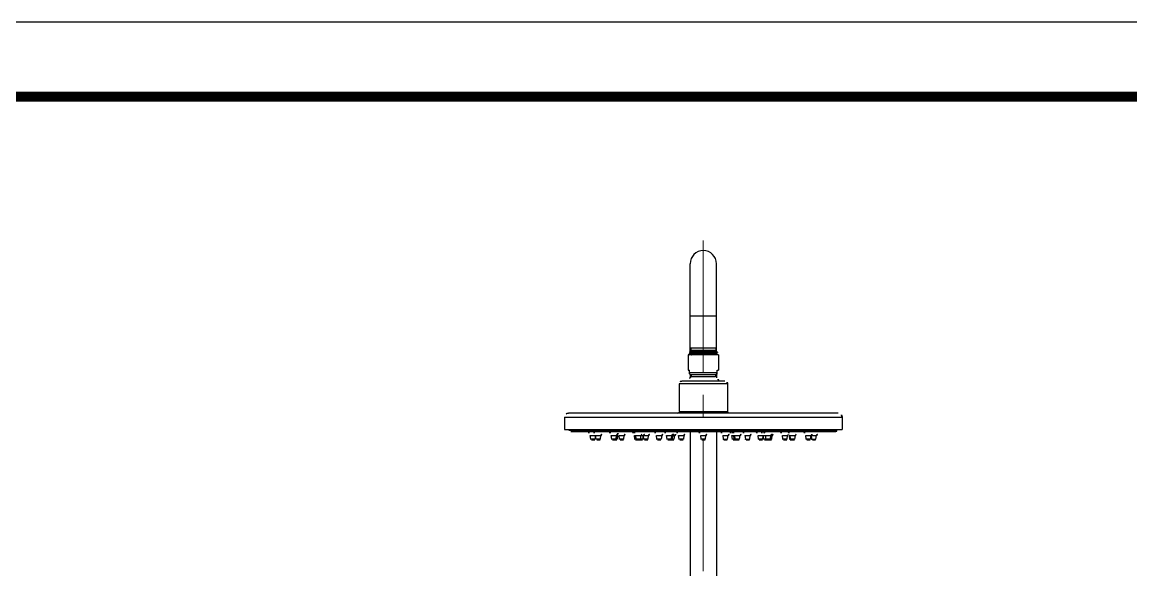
# Model space of a CAD drawing. Extents: x 16296660632 to 16296678186, y -37409619871 to -37409616409.
# Drawn here: x 16296675812 to 16296676610, y -37409616804 to -37409616409 of the extents above; entities that cross this region are included whole.
import ezdxf

# ---------------------------------------------------------------- set-up
doc = ezdxf.new("R2010")
doc.units = 0
doc.header["$LTSCALE"] = 10
doc.header["$MEASUREMENT"] = 0
doc.linetypes.add('CENTER2', pattern=[28.575, 19.05, -3.175, 3.175, -3.175])
doc.layers.get('0').update_dxf_attribs({"linetype": 'CONTINUOUS'})
doc.layers.add('Cneter', color=1, linetype='CENTER2', lineweight=13)

msp = doc.modelspace()

# ---------------------------------------------------------------- linework, layer by layer
at = {"ltscale": 0.5}
for p, q in [((16296676292.891911, -37409616646.055267), (16296676292.891911, -37409616583.005272)), ((16296676311.891911, -37409616646.445953), (16296676311.891911, -37409616583.005272)), ((16296676292.891911, -37409616620.505272), (16296676311.891911, -37409616620.505272)), ((16296676292.89518, -37409616643.555267), (16296676311.888639, -37409616643.555267)), ((16296676293.391911, -37409616643.555267), (16296676293.391911, -37409616645.555267)), ((16296676311.391911, -37409616643.555267), (16296676311.391911, -37409616645.555267)), ((16296676313.391911, -37409616648.555267), (16296676291.391911, -37409616648.555267)), ((16296676291.391911, -37409616648.555267), (16296676291.391911, -37409616659.755272)), ((16296676292.141911, -37409616647.786438), (16296676292.1539, -37409616647.772583)), ((16296676292.141911, -37409616647.786438), (16296676292.141911, -37409616648.086441)), ((16296676293.15423, -37409616647.194298), (16296676292.1539, -37409616647.772583)), ((16296676292.1539, -37409616648.100304), (16296676292.940941, -37409616648.555267)), ((16296676293.391911, -37409616645.555267), (16296676292.47084, -37409616646.476349)), ((16296676292.47084, -37409616646.476349), (16296676292.47414, -37409616646.485413)), ((16296676292.47414, -37409616646.485413), (16296676293.15423, -37409616646.878593)), ((16296676292.891911, -37409616646.726929), (16296676292.891911, -37409616647.345947)), ((16296676311.391911, -37409616645.555267), (16296676293.391911, -37409616645.555267)), ((16296676311.391911, -37409616645.555267), (16296676311.742411, -37409616645.905769)), ((16296676311.629589, -37409616645.978577), (16296676311.738899, -37409616645.91539)), ((16296676312.629919, -37409616646.872581), (16296676311.629589, -37409616646.294296)), ((16296676311.629589, -37409616647.778587), (16296676312.629919, -37409616647.200287)), ((16296676312.426979, -37409616648.555267), (16296676311.629589, -37409616648.094292)), ((16296676311.738899, -37409616645.91539), (16296676311.742399, -37409616645.905762)), ((16296676311.891911, -37409616647.62693), (16296676311.891911, -37409616648.245956)), ((16296676312.641911, -37409616646.886436), (16296676312.629919, -37409616646.872581)), ((16296676312.641911, -37409616647.18644), (16296676312.629919, -37409616647.200287)), ((16296676312.641911, -37409616646.886436), (16296676312.641911, -37409616647.18644)), ((16296676313.391911, -37409616648.555267), (16296676313.391911, -37409616659.755272)), ((16296676291.391911, -37409616659.755272), (16296676292.391911, -37409616659.755272)), ((16296676292.391911, -37409616662.221939), (16296676292.391911, -37409616659.755272)), ((16296676312.391911, -37409616659.755272), (16296676313.391911, -37409616659.755272)), ((16296676312.391911, -37409616662.221939), (16296676312.391911, -37409616659.755272)), ((16296676317.891911, -37409616667.555267), (16296676286.891911, -37409616667.555267)), ((16296676312.391911, -37409616661.555267), (16296676292.391911, -37409616661.555267)), ((16296676292.391911, -37409616662.221939), (16296676293.641911, -37409616663.055267)), ((16296676292.891911, -37409616662.555267), (16296676292.891911, -37409616665.094337)), ((16296676311.141911, -37409616663.055267), (16296676293.641911, -37409616663.055267)), ((16296676293.641911, -37409616663.055267), (16296676293.641911, -37409616664.555267)), ((16296676311.141911, -37409616664.555267), (16296676293.641911, -37409616664.555267)), ((16296676312.391911, -37409616662.221939), (16296676311.141911, -37409616663.055267)), ((16296676311.141911, -37409616663.055267), (16296676311.141911, -37409616664.555267)), ((16296676311.891911, -37409616662.555267), (16296676311.891911, -37409616665.094337)), ((16296676319.891911, -37409616669.555267), (16296676284.891911, -37409616669.555267)), ((16296676284.891911, -37409616669.555267), (16296676284.891911, -37409616689.555267)), ((16296676319.891911, -37409616669.555267), (16296676319.891911, -37409616689.555267)), ((16296676399.391911, -37409616690.555267), (16296676205.391911, -37409616690.555267)), ((16296676284.891911, -37409616689.555267), (16296676319.891911, -37409616689.555267)), ((16296676202.391911, -37409616693.555267), (16296676402.391911, -37409616693.555267)), ((16296676202.391911, -37409616693.555267), (16296676202.391911, -37409616702.35527)), ((16296676402.391911, -37409616693.555267), (16296676402.391911, -37409616702.35527)), ((16296676202.391911, -37409616702.35527), (16296676402.391911, -37409616702.35527)), ((16296676205.891911, -37409616702.35527), (16296676205.891911, -37409616702.85527)), ((16296676205.891911, -37409616702.85527), (16296676398.891911, -37409616702.85527)), ((16296676206.891911, -37409616703.85527), (16296676397.891911, -37409616703.85527)), ((16296676220.91444, -37409616706.655273), (16296676224.714439, -37409616706.655273)), ((16296676221.259689, -37409616709.41729), (16296676220.91444, -37409616706.655273)), ((16296676224.714439, -37409616706.655273), (16296676224.36919, -37409616709.41729)), ((16296676224.80924, -37409616706.655273), (16296676228.60924, -37409616706.655273)), ((16296676225.15449, -37409616709.41729), (16296676224.80924, -37409616706.655273)), ((16296676228.26399, -37409616709.41729), (16296676228.60924, -37409616706.655273)), ((16296676236.112379, -37409616706.655273), (16296676240.62993, -37409616706.655273)), ((16296676236.45764, -37409616709.41729), (16296676236.112379, -37409616706.655273)), ((16296676239.567129, -37409616709.41729), (16296676239.91238, -37409616706.655273)), ((16296676240.62993, -37409616706.655273), (16296676240.284679, -37409616709.41729)), ((16296676241.675911, -37409616706.655273), (16296676245.47591, -37409616706.655273)), ((16296676242.02117, -37409616709.41729), (16296676241.675911, -37409616706.655273)), ((16296676245.130659, -37409616709.41729), (16296676245.47591, -37409616706.655273)), ((16296676252.74543, -37409616706.655273), (16296676262.94224, -37409616706.655273)), ((16296676253.090679, -37409616709.41729), (16296676252.74543, -37409616706.655273)), ((16296676254.0627, -37409616709.41729), (16296676253.717449, -37409616706.655273)), ((16296676257.17219, -37409616709.41729), (16296676257.51745, -37409616706.655273)), ((16296676258.93084, -37409616709.41729), (16296676259.276091, -37409616706.655273)), ((16296676259.487499, -37409616709.41729), (16296676259.209169, -37409616707.190666)), ((16296676262.596991, -37409616709.41729), (16296676262.94224, -37409616706.655273)), ((16296676268.660919, -37409616706.655273), (16296676272.46092, -37409616706.655273)), ((16296676269.00617, -37409616709.41729), (16296676268.660919, -37409616706.655273)), ((16296676272.46092, -37409616706.655273), (16296676272.115669, -37409616709.41729)), ((16296676275.901119, -37409616706.655273), (16296676281.784, -37409616706.655273)), ((16296676276.24637, -37409616709.41729), (16296676275.901119, -37409616706.655273)), ((16296676279.355869, -37409616709.41729), (16296676279.70112, -37409616706.655273)), ((16296676279.58427, -37409616709.41729), (16296676279.929529, -37409616706.655273)), ((16296676280.07342, -37409616709.41729), (16296676280.418671, -37409616706.655273)), ((16296676281.438749, -37409616709.41729), (16296676281.784, -37409616706.655273)), ((16296676284.57642, -37409616706.655273), (16296676288.376419, -37409616706.655273)), ((16296676284.921671, -37409616709.41729), (16296676284.57642, -37409616706.655273)), ((16296676288.376419, -37409616706.655273), (16296676288.03116, -37409616709.41729)), ((16296676292.891911, -37409616703.85527), (16296676292.891911, -37409616830.705269)), ((16296676300.491911, -37409616706.655273), (16296676304.29191, -37409616706.655273)), ((16296676300.83716, -37409616709.41729), (16296676300.491911, -37409616706.655273)), ((16296676303.946659, -37409616709.41729), (16296676304.29191, -37409616706.655273)), ((16296676311.891911, -37409616703.85527), (16296676311.891911, -37409616830.705269)), ((16296676316.40741, -37409616706.655273), (16296676320.207411, -37409616706.655273)), ((16296676316.40741, -37409616706.655273), (16296676316.752661, -37409616709.41729)), ((16296676319.86215, -37409616709.41729), (16296676320.207411, -37409616706.655273)), ((16296676322.999821, -37409616706.655273), (16296676328.8827, -37409616706.655273)), ((16296676323.34507, -37409616709.41729), (16296676322.999821, -37409616706.655273)), ((16296676324.7104, -37409616709.41729), (16296676324.36515, -37409616706.655273)), ((16296676325.199551, -37409616709.41729), (16296676324.85429, -37409616706.655273)), ((16296676325.42795, -37409616709.41729), (16296676325.082701, -37409616706.655273)), ((16296676328.537451, -37409616709.41729), (16296676328.8827, -37409616706.655273)), ((16296676332.322901, -37409616706.655273), (16296676336.1229, -37409616706.655273)), ((16296676332.322901, -37409616706.655273), (16296676332.66815, -37409616709.41729)), ((16296676335.777651, -37409616709.41729), (16296676336.1229, -37409616706.655273)), ((16296676341.841579, -37409616706.655273), (16296676352.038389, -37409616706.655273)), ((16296676342.186831, -37409616709.41729), (16296676341.841579, -37409616706.655273)), ((16296676345.296329, -37409616709.41729), (16296676345.57465, -37409616707.190666)), ((16296676345.85298, -37409616709.41729), (16296676345.50773, -37409616706.655273)), ((16296676347.611629, -37409616709.41729), (16296676347.266371, -37409616706.655273)), ((16296676350.721121, -37409616709.41729), (16296676351.06638, -37409616706.655273)), ((16296676351.69314, -37409616709.41729), (16296676352.038389, -37409616706.655273)), ((16296676359.307911, -37409616706.655273), (16296676363.10791, -37409616706.655273)), ((16296676359.65316, -37409616709.41729), (16296676359.307911, -37409616706.655273)), ((16296676362.762659, -37409616709.41729), (16296676363.10791, -37409616706.655273)), ((16296676364.153891, -37409616706.655273), (16296676368.67144, -37409616706.655273)), ((16296676364.153891, -37409616706.655273), (16296676364.49914, -37409616709.41729)), ((16296676365.21669, -37409616709.41729), (16296676364.871441, -37409616706.655273)), ((16296676368.326191, -37409616709.41729), (16296676368.67144, -37409616706.655273)), ((16296676376.17458, -37409616706.655273), (16296676379.974581, -37409616706.655273)), ((16296676376.51984, -37409616709.41729), (16296676376.17458, -37409616706.655273)), ((16296676379.62933, -37409616709.41729), (16296676379.974581, -37409616706.655273)), ((16296676380.06938, -37409616706.655273), (16296676383.869381, -37409616706.655273)), ((16296676380.06938, -37409616706.655273), (16296676380.414631, -37409616709.41729)), ((16296676383.52413, -37409616709.41729), (16296676383.869381, -37409616706.655273)), ((16296676398.891911, -37409616702.35527), (16296676398.891911, -37409616702.85527)), ((16296676224.36919, -37409616709.41729), (16296676221.259689, -37409616709.41729)), ((16296676221.755831, -37409616709.85527), (16296676223.873051, -37409616709.85527)), ((16296676228.26399, -37409616709.41729), (16296676225.15449, -37409616709.41729)), ((16296676225.65086, -37409616709.85527), (16296676227.767611, -37409616709.85527)), ((16296676240.284679, -37409616709.41729), (16296676236.45764, -37409616709.41729)), ((16296676236.95443, -37409616709.85527), (16296676239.070339, -37409616709.85527)), ((16296676239.130541, -37409616709.85527), (16296676239.78854, -37409616709.85527)), ((16296676245.130659, -37409616709.41729), (16296676242.02117, -37409616709.41729)), ((16296676242.517321, -37409616709.85527), (16296676244.63451, -37409616709.85527)), ((16296676258.93084, -37409616709.41729), (16296676253.090679, -37409616709.41729)), ((16296676253.586821, -37409616709.85527), (16296676258.4347, -37409616709.85527)), ((16296676262.596991, -37409616709.41729), (16296676259.487499, -37409616709.41729)), ((16296676259.984091, -37409616709.85527), (16296676262.100401, -37409616709.85527)), ((16296676272.115669, -37409616709.41729), (16296676269.00617, -37409616709.41729)), ((16296676269.50231, -37409616709.85527), (16296676271.61953, -37409616709.85527)), ((16296676281.438749, -37409616709.41729), (16296676276.24637, -37409616709.41729)), ((16296676276.742781, -37409616709.85527), (16296676280.942579, -37409616709.85527)), ((16296676288.03116, -37409616709.41729), (16296676284.921671, -37409616709.41729)), ((16296676285.41781, -37409616709.85527), (16296676287.535021, -37409616709.85527)), ((16296676303.946659, -37409616709.41729), (16296676300.83716, -37409616709.41729)), ((16296676301.33333, -37409616709.85527), (16296676303.450491, -37409616709.85527)), ((16296676316.752661, -37409616709.41729), (16296676319.86215, -37409616709.41729)), ((16296676317.2488, -37409616709.85527), (16296676319.366011, -37409616709.85527)), ((16296676328.537451, -37409616709.41729), (16296676323.34507, -37409616709.41729)), ((16296676323.841209, -37409616709.85527), (16296676328.04092, -37409616709.85527)), ((16296676332.66815, -37409616709.41729), (16296676335.777651, -37409616709.41729)), ((16296676333.164289, -37409616709.85527), (16296676335.281509, -37409616709.85527)), ((16296676345.296329, -37409616709.41729), (16296676342.186831, -37409616709.41729)), ((16296676342.6833, -37409616709.85527), (16296676344.79986, -37409616709.85527)), ((16296676351.69314, -37409616709.41729), (16296676345.85298, -37409616709.41729)), ((16296676346.349131, -37409616709.85527), (16296676351.197001, -37409616709.85527)), ((16296676362.762659, -37409616709.41729), (16296676359.65316, -37409616709.41729)), ((16296676360.149309, -37409616709.85527), (16296676362.26651, -37409616709.85527)), ((16296676368.326191, -37409616709.41729), (16296676364.49914, -37409616709.41729)), ((16296676364.995279, -37409616709.85527), (16296676367.829571, -37409616709.85527)), ((16296676379.62933, -37409616709.41729), (16296676376.51984, -37409616709.41729)), ((16296676377.01627, -37409616709.85527), (16296676379.132891, -37409616709.85527)), ((16296676380.414631, -37409616709.41729), (16296676383.52413, -37409616709.41729)), ((16296676380.91077, -37409616709.85527), (16296676383.02799, -37409616709.85527))]:
    msp.add_line(p, q, dxfattribs=at)
msp.add_lwpolyline([(16296675034.855539, -37409618717.603394), (16296678185.69553, -37409618717.603394), (16296678185.69553, -37409616408.923378), (16296675034.855539, -37409616408.923378)], close=True, dxfattribs=at)
at = {"color": 5, "linetype": 'ByBlock', "lineweight": 200, "const_width": 7.26}
msp.add_lwpolyline([(16296675085.52157, -37409618618.747757), (16296678134.721569, -37409618618.747757), (16296678134.721569, -37409616462.527771), (16296675085.52157, -37409616462.527771)], close=True, dxfattribs=at)
at = {"ltscale": 0.5}
for points in [[(16296676293.154221, -37409616646.878578), (16296676293.16918, -37409616646.888687), (16296676293.2085, -37409616646.93148), (16296676293.24044, -37409616647.023193), (16296676293.21965, -37409616647.122383), (16296676293.17701, -37409616647.177719), (16296676293.15428, -37409616647.19426)], [(16296676311.629539, -37409616646.294273), (16296676311.60681, -37409616646.277718), (16296676311.564171, -37409616646.222366), (16296676311.543381, -37409616646.123199), (16296676311.575319, -37409616646.031479), (16296676311.614639, -37409616645.988701), (16296676311.629601, -37409616645.978577)], [(16296676311.629539, -37409616648.094261), (16296676311.60681, -37409616648.077721), (16296676311.564171, -37409616648.022377), (16296676311.543381, -37409616647.923187), (16296676311.575319, -37409616647.831482), (16296676311.614639, -37409616647.788696), (16296676311.629601, -37409616647.77858)]]:
    msp.add_lwpolyline(points, dxfattribs=at)
for centre, radius, start, end in [((16296676302.391911, -37409616583.005272), 9.5, 0, 180), ((16296676286.891911, -37409616669.555267), 2, 90, 180), ((16296676296.97436, -37409616670.37043), 6.702337, 119.815475285, 155.163599705), ((16296676307.80946, -37409616670.37043), 6.702337, 24.836400295, 60.184524715), ((16296676317.891911, -37409616669.555267), 2, 0, 90), ((16296676205.391911, -37409616693.555267), 3, 90, 180), ((16296676283.891911, -37409616689.555267), 1, 270, 0), ((16296676320.891911, -37409616689.555267), 1, 180, 270), ((16296676399.391911, -37409616693.555267), 3, 0, 90), ((16296676206.891911, -37409616702.85527), 1, 180, 270), ((16296676223.92808, -37409616703.85527), 4.113636, 180, 222.895491975), ((16296676227.82287, -37409616703.85527), 4.113636, 180, 222.895491975), ((16296676221.7008, -37409616703.85527), 4.113636, 317.104508025, 317.877759843), ((16296676225.5956, -37409616703.85527), 4.113636, 317.104508025, 0), ((16296676239.12602, -37409616703.85527), 4.113636, 180, 222.895491975), ((16296676236.89875, -37409616703.85527), 4.113636, 317.104508025, 0), ((16296676237.616301, -37409616703.85527), 4.113636, 317.104508025, 329.605987769), ((16296676244.68955, -37409616703.85527), 4.113636, 197.76643762, 222.895491975), ((16296676242.46228, -37409616703.85527), 4.113636, 317.104508025, 0), ((16296676255.75906, -37409616703.85527), 4.113636, 180, 222.895491975), ((16296676256.731079, -37409616703.85527), 4.113636, 180, 222.895491975), ((16296676254.503811, -37409616703.85527), 4.113636, 317.104508025, 0), ((16296676256.262461, -37409616703.85527), 4.113636, 317.104508025, 0), ((16296676259.92861, -37409616703.85527), 4.113636, 317.104508025, 0), ((16296676271.674561, -37409616703.85527), 4.113636, 180, 222.895491975), ((16296676269.44729, -37409616703.85527), 4.113636, 317.104508025, 0), ((16296676278.914761, -37409616703.85527), 4.113636, 180, 222.895491975), ((16296676276.687481, -37409616703.85527), 4.113636, 317.104508025, 0), ((16296676276.91589, -37409616703.85527), 4.113636, 317.104508025, 0), ((16296676277.405029, -37409616703.85527), 4.113636, 317.104508025, 0), ((16296676278.77037, -37409616703.85527), 4.113636, 317.104508025, 0), ((16296676287.59005, -37409616703.85527), 4.113636, 180, 222.895491975), ((16296676285.36278, -37409616703.85527), 4.113636, 317.104508025, 0), ((16296676303.50555, -37409616703.85527), 4.113636, 180, 222.895491975), ((16296676301.278271, -37409616703.85527), 4.113636, 317.104508025, 0), ((16296676319.42104, -37409616703.85527), 4.113636, 180, 222.895491975), ((16296676317.193769, -37409616703.85527), 4.113636, 317.104508025, 0), ((16296676326.013451, -37409616703.85527), 4.113636, 180, 222.895491975), ((16296676327.37879, -37409616703.85527), 4.113636, 180, 222.895491975), ((16296676327.867929, -37409616703.85527), 4.113636, 180, 222.895491975), ((16296676328.09634, -37409616703.85527), 4.113636, 180, 222.895491975), ((16296676325.86907, -37409616703.85527), 4.113636, 317.104508025, 0), ((16296676335.33654, -37409616703.85527), 4.113636, 180, 222.895491975), ((16296676333.109261, -37409616703.85527), 4.113636, 317.104508025, 0), ((16296676344.855221, -37409616703.85527), 4.113636, 180, 222.895491975), ((16296676348.52136, -37409616703.85527), 4.113636, 180, 222.895491975), ((16296676350.28001, -37409616703.85527), 4.113636, 180, 222.895491975), ((16296676348.05274, -37409616703.85527), 4.113636, 317.104508025, 0), ((16296676349.024759, -37409616703.85527), 4.113636, 317.104508025, 0), ((16296676362.321541, -37409616703.85527), 4.113636, 180, 222.895491975), ((16296676360.094271, -37409616703.85527), 4.113636, 317.104508025, 342.23356238), ((16296676367.167521, -37409616703.85527), 4.113636, 210.394012231, 222.895491975), ((16296676367.885071, -37409616703.85527), 4.113636, 180, 222.895491975), ((16296676365.657801, -37409616703.85527), 4.113636, 317.104508025, 0), ((16296676379.188219, -37409616703.85527), 4.113636, 180, 222.895491975), ((16296676376.960951, -37409616703.85527), 4.113636, 317.104508025, 0), ((16296676383.083019, -37409616703.85527), 4.113636, 222.122240157, 222.895491975), ((16296676380.855749, -37409616703.85527), 4.113636, 317.104508025, 0), ((16296676397.891911, -37409616702.85527), 1, 270, 0), ((16296676221.755831, -37409616709.35527), 0.5, 187.124813025, 270), ((16296676223.873051, -37409616709.35527), 0.5, 270, 352.875186975), ((16296676225.650631, -37409616709.35527), 0.5, 187.124813025, 270), ((16296676227.767851, -37409616709.35527), 0.5, 270, 352.875186975), ((16296676236.953779, -37409616709.35527), 0.5, 187.124813025, 270), ((16296676239.07099, -37409616709.35527), 0.5, 270, 352.875186975), ((16296676239.78854, -37409616709.35527), 0.5, 270, 352.875186975), ((16296676242.5173, -37409616709.35527), 0.5, 187.124813025, 270), ((16296676244.63452, -37409616709.35527), 0.5, 270, 352.875186975), ((16296676253.586821, -37409616709.35527), 0.5, 187.124813025, 270), ((16296676254.55884, -37409616709.35527), 0.5, 187.124813025, 270), ((16296676256.67606, -37409616709.35527), 0.5, 270, 352.875186975), ((16296676258.4347, -37409616709.35527), 0.5, 270, 352.875186975), ((16296676259.983629, -37409616709.35527), 0.5, 187.124813025, 270), ((16296676262.100849, -37409616709.35527), 0.5, 270, 352.875186975), ((16296676269.50231, -37409616709.35527), 0.5, 187.124813025, 270), ((16296676271.61953, -37409616709.35527), 0.5, 270, 352.875186975), ((16296676276.74251, -37409616709.35527), 0.5, 187.124813025, 270), ((16296676278.85973, -37409616709.35527), 0.5, 270, 352.875186975), ((16296676279.088131, -37409616709.35527), 0.5, 270, 352.875186975), ((16296676279.57728, -37409616709.35527), 0.5, 270, 352.875186975), ((16296676280.94261, -37409616709.35527), 0.5, 270, 352.875186975), ((16296676285.41781, -37409616709.35527), 0.5, 187.124813025, 270), ((16296676287.535021, -37409616709.35527), 0.5, 270, 352.875186975), ((16296676301.3333, -37409616709.35527), 0.5, 187.124813025, 270), ((16296676303.45052, -37409616709.35527), 0.5, 270, 352.875186975), ((16296676317.2488, -37409616709.35527), 0.5, 187.124813025, 270), ((16296676319.366011, -37409616709.35527), 0.5, 270, 352.875186975), ((16296676323.841209, -37409616709.35527), 0.5, 187.124813025, 270), ((16296676325.206539, -37409616709.35527), 0.5, 187.124813025, 270), ((16296676325.69569, -37409616709.35527), 0.5, 187.124813025, 270), ((16296676325.924089, -37409616709.35527), 0.5, 187.124813025, 270), ((16296676328.041309, -37409616709.35527), 0.5, 270, 352.875186975), ((16296676333.164289, -37409616709.35527), 0.5, 187.124813025, 270), ((16296676335.281509, -37409616709.35527), 0.5, 270, 352.875186975), ((16296676342.68297, -37409616709.35527), 0.5, 187.124813025, 270), ((16296676344.80019, -37409616709.35527), 0.5, 270, 352.875186975), ((16296676346.349119, -37409616709.35527), 0.5, 187.124813025, 270), ((16296676348.107771, -37409616709.35527), 0.5, 187.124813025, 270), ((16296676350.224979, -37409616709.35527), 0.5, 270, 352.875186975), ((16296676351.197001, -37409616709.35527), 0.5, 270, 352.875186975), ((16296676360.1493, -37409616709.35527), 0.5, 187.124813025, 270), ((16296676362.26652, -37409616709.35527), 0.5, 270, 352.875186975), ((16296676364.995279, -37409616709.35527), 0.5, 187.124813025, 270), ((16296676365.71283, -37409616709.35527), 0.5, 187.124813025, 270), ((16296676367.83005, -37409616709.35527), 0.5, 270, 352.875186975), ((16296676377.01597, -37409616709.35527), 0.5, 187.124813025, 270), ((16296676379.13319, -37409616709.35527), 0.5, 270, 352.875186975), ((16296676380.91077, -37409616709.35527), 0.5, 187.124813025, 270), ((16296676383.02799, -37409616709.35527), 0.5, 270, 352.875186975)]:
    msp.add_arc(centre, radius, start, end, dxfattribs=at)
for points, knots in [([(16296676312.613251, -37409616647.20787), (16296676312.59753, -37409616647.213753), (16296676312.55751, -37409616647.22393), (16296676312.48562, -37409616647.237137), (16296676312.390591, -37409616647.250473), (16296676312.21851, -37409616647.270126), (16296676311.947399, -37409616647.293533), (16296676311.556881, -37409616647.320297), (16296676311.082291, -37409616647.347229), (16296676310.52796, -37409616647.374313), (16296676309.89897, -37409616647.401466), (16296676309.20109, -37409616647.42868), (16296676308.440729, -37409616647.455917), (16296676307.32262, -37409616647.493301), (16296676305.82518, -37409616647.539192), (16296676303.947741, -37409616647.593048), (16296676302.013309, -37409616647.646957), (16296676300.092751, -37409616647.700859), (16296676298.532961, -37409616647.746552), (16296676297.34474, -37409616647.783691), (16296676296.51767, -37409616647.810966), (16296676295.744499, -37409616647.838226), (16296676295.032339, -37409616647.865448), (16296676294.387711, -37409616647.892616), (16296676293.81654, -37409616647.919708), (16296676293.324051, -37409616647.946701), (16296676292.96501, -37409616647.970154), (16296676292.72049, -37409616647.989418), (16296676292.57007, -37409616648.002983), (16296676292.442169, -37409616648.01651), (16296676292.33713, -37409616648.029877), (16296676292.254919, -37409616648.043266), (16296676292.20137, -37409616648.054741), (16296676292.169741, -37409616648.065033), (16296676292.153521, -37409616648.072029), (16296676292.14192, -37409616648.080406), (16296676292.141911, -37409616648.086441)], [0, 0, 0, 0, 0.0024550227, 0.0060189583, 0.0106981453, 0.0164890894, 0.0313579645, 0.0505038292, 0.0737557681, 0.1009032015, 0.1316998928, 0.1658639579, 0.2030824289, 0.2430152002, 0.3295372232, 0.4222648002, 0.5178044531, 0.6126597386, 0.7033593363, 0.7461042659, 0.7865847038, 0.824429012, 0.8592911405, 0.8908523039, 0.9188231133, 0.9429492204, 0.9630124599, 0.9714621543, 0.9788327806, 0.9851081828, 0.9902759792, 0.9943300245, 0.9972697119, 0.9983269665, 0.9991180672, 1, 1, 1, 1]), ([(16296676292.141911, -37409616648.086441), (16296676292.141911, -37409616648.087624), (16296676292.14349, -37409616648.093933), (16296676292.149481, -37409616648.097748), (16296676292.1539, -37409616648.100304)], [0, 0, 0, 0, 0.1879711207, 1, 1, 1, 1]), ([(16296676292.15391, -37409616647.772583), (16296676292.16501, -37409616647.766167), (16296676292.1971, -37409616647.755943), (16296676292.25695, -37409616647.742729), (16296676292.34057, -37409616647.729439), (16296676292.447439, -37409616647.715874), (16296676292.577551, -37409616647.702263), (16296676292.796391, -37409616647.682693), (16296676293.125351, -37409616647.659027), (16296676293.58427, -37409616647.631889), (16296676294.125401, -37409616647.604607), (16296676294.7437, -37409616647.577248), (16296676295.433399, -37409616647.549812), (16296676296.188061, -37409616647.522339), (16296676297.30328, -37409616647.484596), (16296676298.80253, -37409616647.438293), (16296676300.68788, -37409616647.384003), (16296676302.636709, -37409616647.329643), (16296676304.576429, -37409616647.275291), (16296676306.154289, -37409616647.229233), (16296676307.35788, -37409616647.191803), (16296676308.196581, -37409616647.164284), (16296676308.9811, -37409616647.136787), (16296676309.70409, -37409616647.109337), (16296676310.35882, -37409616647.081917), (16296676310.93918, -37409616647.054604), (16296676311.43976, -37409616647.027382), (16296676311.804779, -37409616647.003723), (16296676312.053419, -37409616646.984299), (16296676312.20639, -37409616646.970619), (16296676312.336479, -37409616646.95697), (16296676312.443319, -37409616646.943489), (16296676312.526939, -37409616646.929993), (16296676312.581409, -37409616646.918419), (16296676312.61359, -37409616646.908043), (16296676312.63007, -37409616646.900993), (16296676312.641899, -37409616646.89254), (16296676312.641911, -37409616646.886436)], [0, 0, 0, 0, 0.0018744333, 0.004862153, 0.0089819798, 0.0142341498, 0.0206117978, 0.0281012092, 0.0463504195, 0.0688182979, 0.0952995417, 0.1255489817, 0.1592849771, 0.1961941024, 0.235932833, 0.3223927965, 0.4154481221, 0.5116344259, 0.6073708726, 0.6990933491, 0.7423730741, 0.783388023, 0.8217552487, 0.8571177477, 0.889146536, 0.9175429991, 0.9420440955, 0.9624244558, 0.9710092031, 0.978498248, 0.9848744698, 0.9901258018, 0.9942451605, 0.9972312037, 0.9983048887, 0.9991078625, 1, 1, 1, 1]), ([(16296676302.391911, -37409616646.191063), (16296676301.754919, -37409616646.203056), (16296676300.50363, -37409616646.226562), (16296676298.96126, -37409616646.256439), (16296676297.77928, -37409616646.280663), (16296676296.952141, -37409616646.298447), (16296676296.1763, -37409616646.316208), (16296676295.459181, -37409616646.3339), (16296676294.80759, -37409616646.351532), (16296676294.227671, -37409616646.369087), (16296676293.79175, -37409616646.384216), (16296676293.482861, -37409616646.396507), (16296676293.282351, -37409616646.405296), (16296676293.10331, -37409616646.414078), (16296676292.94614, -37409616646.422821), (16296676292.811199, -37409616646.431534), (16296676292.698759, -37409616646.44017), (16296676292.609091, -37409616646.448738), (16296676292.548679, -37409616646.456253), (16296676292.51198, -37409616646.462624), (16296676292.492941, -37409616646.46685), (16296676292.482441, -37409616646.470154), (16296676292.47084, -37409616646.476349)], [0, 0, 0, 0, 0.192669158, 0.3784719121, 0.4665233845, 0.5501899487, 0.6286684455, 0.7012080827, 0.7671223494, 0.8257905897, 0.8766639149, 0.8990293307, 0.9192752328, 0.93735841, 0.9532383, 0.9668782457, 0.9782524783, 0.9873383956, 0.9941210419, 0.9966496171, 0.9986064133, 1, 1, 1, 1]), ([(16296676293.154221, -37409616646.878578), (16296676293.148661, -37409616646.875366), (16296676293.13891, -37409616646.868988), (16296676293.142599, -37409616646.856033), (16296676293.151279, -37409616646.849274), (16296676293.164431, -37409616646.8424), (16296676293.18313, -37409616646.835587), (16296676293.207211, -37409616646.82869), (16296676293.236811, -37409616646.82177), (16296676293.2719, -37409616646.814812), (16296676293.32954, -37409616646.804909), (16296676293.415251, -37409616646.792847), (16296676293.534349, -37409616646.779007), (16296676293.67477, -37409616646.765121), (16296676293.83617, -37409616646.75119), (16296676294.018181, -37409616646.737228), (16296676294.22036, -37409616646.723244), (16296676294.528761, -37409616646.703796), (16296676294.96068, -37409616646.679863), (16296676295.531639, -37409616646.652061), (16296676296.168659, -37409616646.624207), (16296676296.86561, -37409616646.596313), (16296676297.61578, -37409616646.568367), (16296676298.41194, -37409616646.540428), (16296676299.24642, -37409616646.512459), (16296676300.41221, -37409616646.474747), (16296676301.902849, -37409616646.428291), (16296676303.69137, -37409616646.373123), (16296676305.42996, -37409616646.317993), (16296676306.816971, -37409616646.271004), (16296676307.851709, -37409616646.232719), (16296676308.55382, -37409616646.204811), (16296676309.196581, -37409616646.176964), (16296676309.773821, -37409616646.149147), (16296676310.279989, -37409616646.121452), (16296676310.710211, -37409616646.093872), (16296676311.019251, -37409616646.069839), (16296676311.22537, -37409616646.050003), (16296676311.3484, -37409616646.036148), (16296676311.44985, -37409616646.022369), (16296676311.52968, -37409616646.008827), (16296676311.58745, -37409616645.995392), (16296676311.61858, -37409616645.984947), (16296676311.629589, -37409616645.978577)], [0, 0, 0, 0, 0.0010386291, 0.0014295443, 0.0019774519, 0.0027696285, 0.003834802, 0.0051840386, 0.0068217763, 0.0087498513, 0.0109689006, 0.0162793537, 0.0227476245, 0.030359875, 0.0391001287, 0.0489495074, 0.0598837981, 0.0718778626, 0.0989298726, 0.1298472443, 0.1643335708, 0.202058948, 0.2426607523, 0.2857483019, 0.3309079089, 0.3777051159, 0.4743996701, 0.5721201213, 0.6671148236, 0.7557374008, 0.7965827798, 0.8345865259, 0.8693839229, 0.9006401504, 0.9280565767, 0.9513723368, 0.9703660796, 0.9781862975, 0.9848640744, 0.9903875285, 0.9947475349, 0.997944107, 1, 1, 1, 1]), ([(16296676293.154289, -37409616647.19426), (16296676293.16531, -37409616647.187897), (16296676293.19648, -37409616647.177452), (16296676293.25429, -37409616647.164017), (16296676293.334169, -37409616647.150482), (16296676293.435659, -37409616647.136703), (16296676293.558729, -37409616647.122864), (16296676293.76491, -37409616647.103012), (16296676294.073999, -37409616647.078979), (16296676294.50428, -37409616647.051399), (16296676295.010509, -37409616647.023697), (16296676295.587799, -37409616646.995903), (16296676296.2306, -37409616646.96804), (16296676296.93273, -37409616646.94014), (16296676297.967489, -37409616646.901848), (16296676299.354521, -37409616646.854874), (16296676301.093081, -37409616646.799744), (16296676302.881559, -37409616646.744568), (16296676304.37215, -37409616646.69812), (16296676305.537889, -37409616646.660408), (16296676306.37233, -37409616646.632439), (16296676307.168449, -37409616646.604492), (16296676307.91857, -37409616646.576561), (16296676308.615471, -37409616646.54866), (16296676309.252439, -37409616646.520813), (16296676309.82336, -37409616646.493011), (16296676310.25523, -37409616646.46907), (16296676310.56362, -37409616646.449623), (16296676310.765779, -37409616646.435654), (16296676310.947769, -37409616646.421677), (16296676311.10915, -37409616646.407753), (16296676311.24955, -37409616646.39386), (16296676311.368629, -37409616646.38002), (16296676311.45433, -37409616646.367958), (16296676311.511959, -37409616646.358063), (16296676311.54705, -37409616646.351097), (16296676311.576639, -37409616646.344177), (16296676311.60071, -37409616646.33728), (16296676311.6194, -37409616646.330467), (16296676311.63254, -37409616646.323608), (16296676311.64123, -37409616646.316849), (16296676311.644911, -37409616646.303879), (16296676311.635151, -37409616646.297508), (16296676311.629589, -37409616646.294296)], [0, 0, 0, 0, 0.0020576698, 0.0052570074, 0.0096197654, 0.0151448921, 0.0218252832, 0.0296478851, 0.0486454301, 0.0719643273, 0.0993843665, 0.1306431812, 0.1654422966, 0.2034480673, 0.2442946618, 0.3329180949, 0.4279119215, 0.5256301708, 0.6223213926, 0.6691163631, 0.7142739323, 0.7573592302, 0.7979583103, 0.8356814716, 0.8701655749, 0.9010801692, 0.9281300846, 0.9401229199, 0.9510566645, 0.9609046574, 0.9696438746, 0.977255728, 0.983722689, 0.9890323405, 0.9912513099, 0.9931792286, 0.9948165196, 0.996165036, 0.9972297896, 0.9980218694, 0.9985697806, 0.998960665, 1, 1, 1, 1]), ([(16296676293.790039, -37409616648.555283), (16296676294.0222, -37409616648.535744), (16296676294.56241, -37409616648.500397), (16296676295.477409, -37409616648.453583), (16296676296.59042, -37409616648.406372), (16296676297.86956, -37409616648.35881), (16296676299.278219, -37409616648.311096), (16296676300.77607, -37409616648.26329), (16296676302.32019, -37409616648.215446), (16296676303.866369, -37409616648.167587), (16296676305.370319, -37409616648.119789), (16296676306.78896, -37409616648.072052), (16296676307.89909, -37409616648.031219), (16296676308.714291, -37409616647.997993), (16296676309.26055, -37409616647.973892), (16296676309.75754, -37409616647.949837), (16296676310.2017, -37409616647.925827), (16296676310.58984, -37409616647.901901), (16296676310.919189, -37409616647.878067), (16296676311.155729, -37409616647.857307), (16296676311.313749, -37409616647.840187), (16296676311.408489, -37409616647.828217), (16296676311.487061, -37409616647.816322), (16296676311.54945, -37409616647.804573), (16296676311.59544, -37409616647.792953), (16296676311.620449, -37409616647.783867), (16296676311.629589, -37409616647.778587)], [0, 0, 0, 0, 0.0391291571, 0.0909106499, 0.1538738796, 0.2262222915, 0.3058878878, 0.3905917601, 0.47791033, 0.565344984, 0.6503937136, 0.7306228825, 0.8037375296, 0.8369644582, 0.8676478571, 0.8955698747, 0.9205298399, 0.9423516036, 0.9608806605, 0.975987759, 0.9822261061, 0.9875741851, 0.9920240921, 0.995573607, 0.9982261773, 1, 1, 1, 1]), ([(16296676302.391911, -37409616646.191063), (16296676302.94486, -37409616646.180634), (16296676304.032249, -37409616646.160072), (16296676305.61932, -37409616646.12896), (16296676307.10301, -37409616646.097832), (16296676308.437731, -37409616646.066711), (16296676309.43754, -37409616646.039703), (16296676310.132179, -37409616646.01741), (16296676310.564211, -37409616646.001602), (16296676310.9317, -37409616645.985817), (16296676311.23168, -37409616645.970238), (16296676311.46166, -37409616645.954727), (16296676311.591299, -37409616645.942863), (16296676311.643909, -37409616645.935867)], [0, 0, 0, 0, 0.1792415854, 0.3524816385, 0.5144643971, 0.6602055244, 0.7851772032, 0.8386188154, 0.8854492019, 0.925292638, 0.9578299119, 0.9827983304, 1, 1, 1, 1]), ([(16296676302.533279, -37409616648.555267), (16296676303.148319, -37409616648.536217), (16296676304.06241, -37409616648.507874), (16296676305.265791, -37409616648.469307), (16296676306.130819, -37409616648.440666), (16296676306.958071, -37409616648.412033), (16296676307.73917, -37409616648.383423), (16296676308.46624, -37409616648.354851), (16296676309.131941, -37409616648.326317), (16296676309.72953, -37409616648.297836), (16296676310.1821, -37409616648.273323), (16296676310.505619, -37409616648.25341), (16296676310.71792, -37409616648.23909), (16296676310.90918, -37409616648.224792), (16296676311.07892, -37409616648.210518), (16296676311.226709, -37409616648.196281), (16296676311.35218, -37409616648.182098), (16296676311.44257, -37409616648.169746), (16296676311.503441, -37409616648.159607), (16296676311.540529, -37409616648.152489), (16296676311.57188, -37409616648.145393), (16296676311.597441, -37409616648.138321), (16296676311.61735, -37409616648.131363), (16296676311.63143, -37409616648.124313), (16296676311.64076, -37409616648.117493), (16296676311.645281, -37409616648.104286), (16296676311.635229, -37409616648.097557), (16296676311.629589, -37409616648.094292)], [0, 0, 0, 0, 0.2016740694, 0.2997288546, 0.3946019335, 0.4853362446, 0.5710149946, 0.6507746231, 0.7238121951, 0.7893907952, 0.8468513614, 0.8723556797, 0.8956208403, 0.9165903469, 0.9352144994, 0.951445832, 0.965249029, 0.9765964888, 0.981342471, 0.9854688322, 0.9889772584, 0.9918717872, 0.9941613142, 0.9958664053, 0.9970422829, 0.9978634951, 1, 1, 1, 1]), ([(16296676311.643909, -37409616645.935867), (16296676311.664789, -37409616645.933113), (16296676311.692551, -37409616645.929131), (16296676311.724079, -37409616645.921494), (16296676311.73497, -37409616645.917664), (16296676311.73889, -37409616645.91539)], [0, 0, 0, 0, 0.6482659965, 0.8604873979, 1, 1, 1, 1]), ([(16296676312.629919, -37409616647.200287), (16296676312.628771, -37409616647.200958), (16296676312.62339, -37409616647.20385), (16296676312.617729, -37409616647.206192), (16296676312.613251, -37409616647.20787)], [0, 0, 0, 0, 0.2170357152, 1, 1, 1, 1])]:
    msp.add_open_spline(points, degree=3, knots=knots, dxfattribs=at)
at = {"layer": 'Cneter', "lineweight": 5, "ltscale": 0.5}
msp.add_line((16296676302.391911, -37409616566.340027), (16296676302.391911, -37409617650.434242), dxfattribs=at)

doc.saveas('drawing.dxf')
